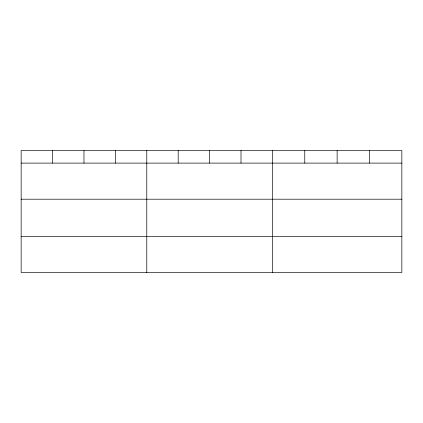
<?xml version="1.0" encoding="UTF-8"?>
<svg xmlns="http://www.w3.org/2000/svg" width="423" height="423" viewBox="0 0 423 423"><rect width="100%" height="100%" fill="white"/><g stroke="black" fill="none" stroke-linecap="round" stroke-linejoin="round"><path stroke-width="0.63" d="M401.85 199.201L401.85 150.514L21.15 150.514L21.15 272.486L401.85 272.486L401.85 199.201L21.15 199.201M21.15 163.109L401.85 163.109M21.15 236.394L401.85 236.394M369.49 150.514L369.49 163.109M337.131 150.514L337.131 163.109M304.772 150.514L304.772 163.109M272.412 150.514L272.412 272.486M241.004 150.514L241.004 163.109M209.597 150.514L209.597 163.109M178.189 150.514L178.189 163.109M146.781 150.514L146.781 272.486M115.373 150.514L115.373 163.109M83.966 150.514L83.966 163.109M52.558 150.514L52.558 163.109"/></g></svg>
